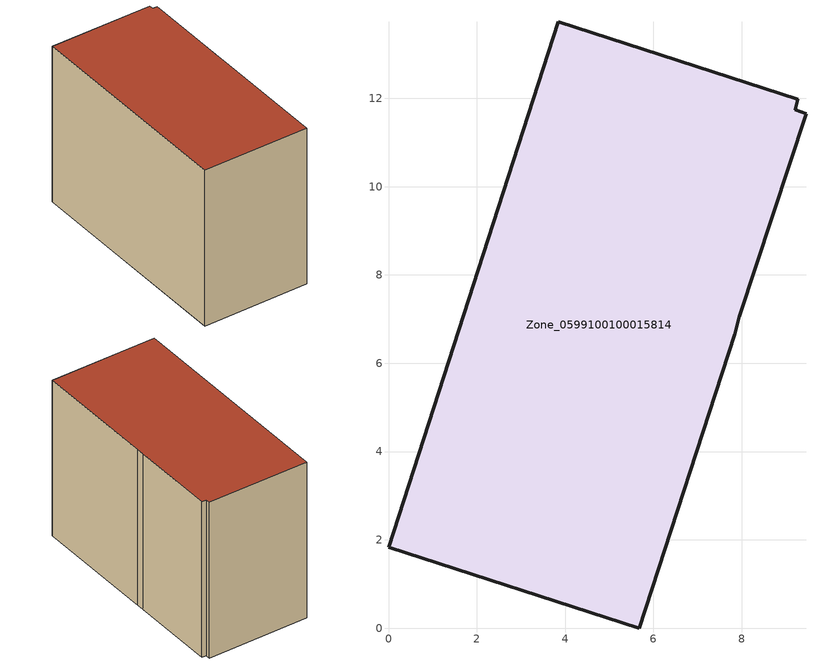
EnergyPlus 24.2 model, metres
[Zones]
Zone_0599100100015814
 floor ground (C_G): 9.46,11.65 7.94,7.05 7.84,6.66 5.67,0 0,1.83 3.85,13.73 9.27,11.98 9.21,11.74 z0
 wall outside (C_F): 0,1.83 5.67,0 7.84,6.66 7.94,7.05 9.46,11.65 9.21,11.74 9.27,11.98 3.85,13.73 0,1.83 z0:9.12
 roof outside (C_R): 7.94,7.05 9.46,11.65 9.21,11.74 9.27,11.98 3.85,13.73 0,1.83 5.67,0 7.84,6.66 z9.12
[BUILDING]
Pand.0599100100015814: North Axis=0; Terrain=City; Loads Convergence Tolerance Value=0.04; Temperature Convergence Tolerance Value=0.4; Solar Distribution=FullExterior; Maximum Number of Warmup Days=25; Minimum Number of Warmup Days=1
[Site:Location]
Rotterdam.The.Hague.AP_ZH_NLD Design_Conditions: Latitude=51.96; Longitude=4.45; Time Zone=1; Elevation=-4.5
[SITE:GROUNDTEMPERATURE:BUILDINGSURFACE]
18, 18, 18, 18, 18, 18, 18, 18, 18, 18, 18, 18
[MATERIAL] Thermal Absorptance=0.9; Solar Absorptance=0.7; Visible Absorptance=0.7
Name | Roughness | Thickness | Conductivity | Density | Specific Heat
G.TC.2015-2018 | MediumSmooth | 0.15 | 0.0428571 | 540 | 1210
F.TC.2015-2018 | Rough | 0.3 | 0.0666667 | 1920 | 840
R.TC.2015-2018 | MediumRough | 0.2 | 0.0333333 | 1500 | 1000
[CONSTRUCTION]
C_G: G.TC.2015-2018
C_F: F.TC.2015-2018
C_R: R.TC.2015-2018
[ZONE]
Zone_0599100100015814: Type=1; Multiplier=1; Ceiling Height=Autocalculate; Volume=Autocalculate; Floor Area=autocalculate; Part of Total Floor Area=Yes
[ZONEINFILTRATION:DESIGNFLOWRATE]
Infil_Zone_0599100100015814: Zone or ZoneList or Space or SpaceList=Zone_0599100100015814; Schedule=AlwaysOn; Design Flow Rate Calculation Method=Flow/Area; Flow Rate per Floor Area=0.0015; Constant Term Coefficient=1; Temperature Term Coefficient=0; Velocity Term Coefficient=0; Velocity Squared Term Coefficient=0
[HVACTEMPLATE:ZONE:IDEALLOADSAIRSYSTEM]
Zone_0599100100015814: Maximum Heating Supply Air Temperature=50; Minimum Cooling Supply Air Temperature=13; Maximum Heating Supply Air Humidity Ratio=0.0156; Minimum Cooling Supply Air Humidity Ratio=0.0077; Heating Limit=NoLimit; Cooling Limit=NoLimit; Dehumidification Control Type=ConstantSensibleHeatRatio; Cooling Sensible Heat Ratio=0.7; Dehumidification Setpoint=60; Humidification Control Type=None; Humidification Setpoint=30; Outdoor Air Method=None; Outdoor Air Flow Rate per Person=0.00944; Outdoor Air Flow Rate per Zone Floor Area=0; Outdoor Air Flow Rate per Zone=0; Demand Controlled Ventilation Type=None; Outdoor Air Economizer Type=NoEconomizer; Heat Recovery Type=None; Sensible Heat Recovery Effectiveness=0.7; Latent Heat Recovery Effectiveness=0.65
[ZONECONTROL:THERMOSTAT]
ThermostatControl_Zone_0599100100015814: Zone or ZoneList=Zone_0599100100015814; Control Type Schedule=DualSetpointControlType; Control 1=Thermostat_Zone_0599100100015814; Temperature Difference Between Cutout And Setpoint=0
[THERMOSTATSETPOINT:DUALSETPOINT]
Thermostat_Zone_0599100100015814: Heating Setpoint Temperature Schedule=HeatingSetpoint_Zone_0599100100015814; Cooling Setpoint Temperature Schedule=CoolingSetpoint_Zone_0599100100015814
[SCHEDULE:COMPACT]
HeatingSetpoint_Zone_0599100100015814: Through: 12/31, For: AllDays, Until: 24:00, 21
CoolingSetpoint_Zone_0599100100015814: Through: 12/31, For: AllDays, Until: 24:00, 24
DualSetpointControlType: Through: 12/31, For: AllDays, Until: 24:00, 4
AlwaysOn: Through: 12/31, For: AllDays, Until: 24:00, 1
